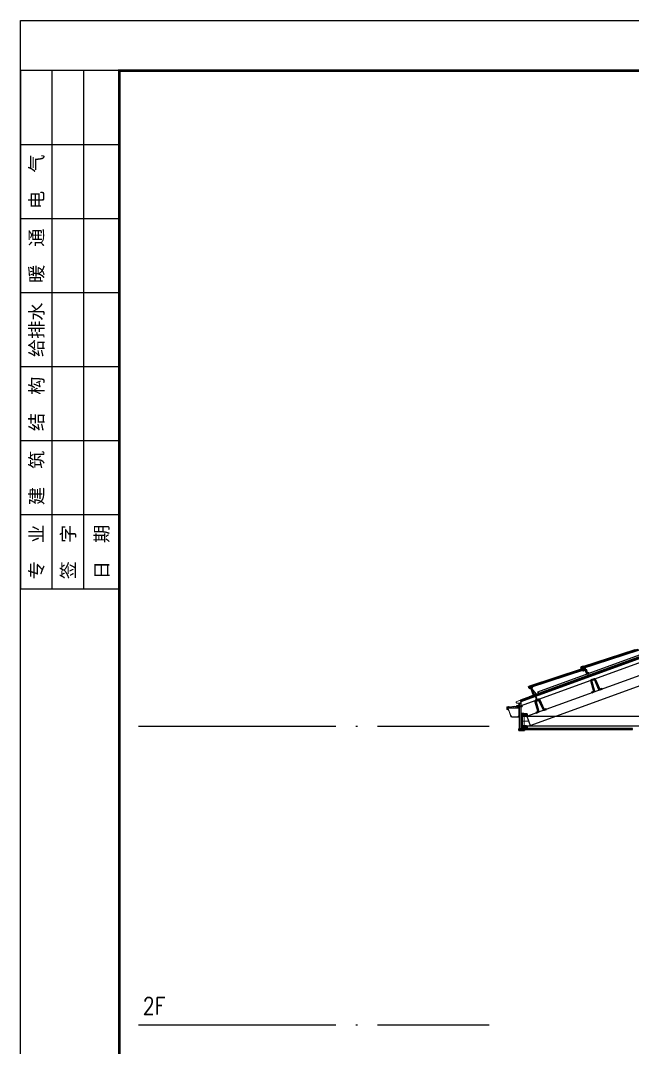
# Model space of a CAD drawing. Extents: x 278352 to 354603, y -396067 to -191104.
# Drawn here: x 324621 to 330818, y -385468 to -375067 of the extents above; entities that cross this region are included whole.
import ezdxf
from ezdxf.enums import TextEntityAlignment as Align

# ---------------------------------------------------------------- set-up
doc = ezdxf.new("R2010")
doc.units = 0
doc.header["$LTSCALE"] = 1000
doc.header["$MEASUREMENT"] = 0
for name, pattern in [('CENTER', [2, 1.25, -0.25, 0.25, -0.25]), ('CONTINUOUS0', [0]), ('DASH', [0.35, 0.25, -0.1]), ('DOTE', [2.42, 2, -0.2, 0.02, -0.2])]:
    doc.linetypes.add(name, pattern=pattern)
for name, color, linetype in [('004_THIN', 6, 'CONTINUOUS0'), ('10', 2, 'Continuous'), ('3中心线层', 1, 'CENTER'), ('cj', 105, 'Continuous'), ('COLUMN', 40, 'Continuous'), ('DIM_ELEV', 3, 'Continuous'), ('DOTE', 1, 'DOTE'), ('H_外墙板挂件', 3, 'Continuous'), ('H_柱', 2, 'Continuous'), ('PUB_DIM', 3, 'Continuous'), ('图框', 4, 'Continuous')]:
    doc.layers.add(name, color=color, linetype=linetype)
for name, color, linetype, lineweight in [('AM_0N', 7, 'Continuous', 50), ('MJ', 3, 'Continuous', 25), ('辅助件', 4, 'Continuous', 5)]:
    doc.layers.add(name, color=color, linetype=linetype, lineweight=lineweight)
doc.layers.add('PW_', color=7, linetype='Continuous', plot=False)
doc.styles.add('_TCH_DIM', font='SIMPLEX', dxfattribs={"bigfont": 'GBCBIG'})
doc.styles.add('BS', font='', dxfattribs={"width": 0.9})
doc.styles.get('BS').set_extended_font_data('NSimSun')

# ---------------------------------------------------------------- blocks, each defined once
blk = doc.blocks.new('rty')
for p, q in [((40079, 16873), (40080, 16881)), ((40081, 16882), (40085, 16881)), ((40083, 16877), (40083, 16878)), ((40084, 16879), (40085, 16878)), ((40086, 16880), (40086, 16879)), ((40090, 16889), (40090, 16882)), ((40090, 16882), (40090, 16877)), ((40097, 16891), (40091, 16890)), ((40093, 16887), (40097, 16888)), ((40093, 16882), (40093, 16887)), ((40093, 16878), (40093, 16882)), ((40098, 16889), (40098, 16890)), ((40099, 16884), (40100, 16877)), ((40101, 16884), (40102, 16877)), ((40119, 16887), (40121, 16877)), ((40121, 16887), (40123, 16877)), ((40137, 16889), (40139, 16878)), ((40139, 16889), (40141, 16878)), ((40165, 16890), (40165, 16877)), ((40167, 16889), (40167, 16877)), ((40186, 16890), (40178, 16877)), ((40187, 16887), (40182, 16878)), ((40200, 16890), (40187, 16890)), ((40200, 16887), (40188, 16887)), ((40193, 16877), (40193, 16881)), ((40194, 16882), (40195, 16882)), ((40196, 16873), (40196, 16881))]:
    blk.add_line(p, q)
at = {"color": 8, "linetype": 'DASH'}
for p, q in [((40179, 16893), (40203, 16891)), ((40181, 16898), (40203, 16896))]:
    blk.add_line(p, q, dxfattribs=at)
for points in [[(40200, 16901), (40183, 16901, 0.284378), (40182, 16900), (40178, 16890, -0.323364), (40176, 16890), (40153, 16893, 0.070245), (40153, 16893), (40093, 16885)], [(40200, 16899), (40184, 16899, 0.284378), (40184, 16898), (40179, 16888, -0.323364), (40178, 16888), (40153, 16891, 0.070245), (40153, 16891), (40093, 16883)], [(40200, 16906), (40200, 16851, 0.414214), (40201, 16850), (40202, 16850, 0.414214), (40203, 16851), (40203, 16908, 0.414214), (40202, 16909), (40194, 16909, 0.414214), (40194, 16909), (40194, 16905, 0.414214), (40194, 16905), (40196, 16905, 0.414214), (40196, 16905), (40196, 16906, -0.414214), (40196, 16906), (40200, 16906, -0.414214), (40200, 16906)]]:
    blk.add_lwpolyline(points, format="xyb")
for centre, radius, start, end in [((40080, 16873), 1, 175, 274.0145), ((40081, 16881), 1, 85, 175), ((40139, 16163), 712, 85.523, 94.7642), ((40084, 16878), 1, 85, 175), ((40084, 16876), 1, 175, 274.4782), ((40139, 16163), 715, 94.0428, 94.4782), ((40085, 16880), 1, 355, 85), ((40085, 16879), 1, 265, 355), ((40089, 16877), 1, 274.0428, 355), ((40091, 16889), 1, 95.6143, 184.5412), ((40089, 16882), 1, 355, 4.5412), ((40092, 16882), 1, 355, 4.5412), ((40095, 16878), 2, 175, 273.5447), ((40139, 16163), 715, 87.0102, 93.5447), ((40097, 16890), 1, 5.9123, 95.6143), ((40097, 16889), 1, 275.6143, 5.9123), ((40177, 16878), 1, 267.0102, 327.282), ((40183, 16877), 1, 149.3971, 266.5234), ((40139, 16163), 715, 85.7816, 86.5234), ((40187, 16889), 1, 90, 147.282), ((40188, 16886), 1, 90, 149.3971), ((40192, 16877), 1, 265.7816, 0), ((40194, 16881), 1, 90, 180), ((40195, 16881), 1, 0, 90), ((40195, 16873), 1, 264.7738, 0)]:
    blk.add_arc(centre, radius, start, end)
blk = doc.blocks.new('457')
blk.add_lwpolyline([(39872, 16818), (39872, 16815, 0.414214), (39873, 16814), (39874, 16814, 0.414214), (39875, 16815), (39875, 16818, 0.414214), (39871, 16822), (39864, 16822, 0.414214), (39860, 16818), (39860, 16796, 0.414214), (39861, 16795), (39866, 16795, -0.311217), (39880, 16785), (39902, 16726, 0.311217), (39912, 16720), (39985, 16720, 0.414214), (39986, 16721), (39986, 16818, 0.414214), (39982, 16822), (39979, 16822, 0.414214), (39975, 16818), (39975, 16815, 0.414214), (39976, 16814), (39977, 16814, 0.414214), (39978, 16815), (39978, 16818, -0.414214), (39979, 16819), (39982, 16819, -0.414214), (39983, 16818), (39983, 16738, -0.414214), (39968, 16723), (39921, 16723, -0.311217), (39902, 16736), (39879, 16797, 0.311217), (39877, 16798), (39864, 16798, -0.414214), (39863, 16799), (39863, 16818, -0.414214), (39864, 16819), (39871, 16819, -0.414214), (39872, 16818)], format="xyb")
blk = doc.blocks.new('eyewy')
at = {"color": 8}
for p, q in [((-709, 1230), (-709, 1231)), ((-709, 1182), (-709, 1181)), ((-705, 1230), (-705, 1231)), ((-705, 1182), (-705, 1181)), ((-627, 1226), (-661, 1226)), ((-583, 1230), (-583, 1231)), ((-583, 1182), (-583, 1181)), ((-579, 1230), (-579, 1231)), ((-579, 1182), (-579, 1181))]:
    blk.add_line(p, q, dxfattribs=at)
at = {"color": 4, "lineweight": 40}
blk.add_line((-682, 1230), (-675, 1230), dxfattribs=at)
blk.add_lwpolyline([(-675, 1230), (-675, 1229), (-694, 1229, 0.414214), (-695, 1228), (-695, 1183, -0.414214), (-697, 1181), (-717, 1181, -0.414214), (-719, 1183), (-719, 1229, -0.414214), (-717, 1231), (-571, 1231, -0.414214), (-569, 1229), (-569, 1183, -0.414214), (-571, 1181), (-591, 1181, -0.414214), (-593, 1183), (-593, 1228, 0.414214), (-594, 1229), (-613, 1229), (-613, 1230), (-571, 1230, -0.414214), (-570, 1229), (-570, 1183, -0.414214), (-571, 1182), (-591, 1182, -0.414214), (-592, 1183), (-592, 1228, 0.396607), (-594, 1230), (-717, 1230, 0.414214), (-718, 1229), (-718, 1183, 0.414214), (-717, 1182), (-697, 1182, 0.414214), (-696, 1183), (-696, 1228, -0.414214), (-694, 1230), (-675, 1230)], format="xyb", dxfattribs=at)
at = {"color": 8}
for centre, radius, start, end in [((-675, 1228), 2, 57.875, 90), ((-661, 1250), 24.1, 237.875, 270), ((-627, 1250), 24.1, 270, 302.125), ((-613, 1228), 2, 90, 122.125)]:
    blk.add_arc(centre, radius, start, end, dxfattribs=at)
at = {"layer": '3中心线层', "color": 8, "linetype": 'ByBlock'}
blk.add_line((-685, 1229), (-685, 1231), dxfattribs=at)
at = {"layer": '3中心线层', "color": 8}
blk.add_line((-603, 1229), (-603, 1231), dxfattribs=at)
at = {"layer": 'PW_', "color": 8, "linetype": 'DOTE', "lineweight": 5}
for p, q in [((-564, 1206), (-724, 1206)), ((-644, 1241), (-644, 1171))]:
    blk.add_line(p, q, dxfattribs=at)
at = {"layer": 'PW_', "color": 8, "linetype": 'DASH', "lineweight": 5}
for p, q in [((-717, 1231), (-719, 1231)), ((-719, 1229), (-719, 1231)), ((-571, 1231), (-569, 1231)), ((-569, 1229), (-569, 1231))]:
    blk.add_line(p, q, dxfattribs=at)
at = {"layer": 'PW_', "color": 8}
for p, q in [((-719, 1183), (-719, 1181)), ((-717, 1181), (-719, 1181)), ((-697, 1181), (-695, 1181)), ((-695, 1183), (-695, 1181)), ((-593, 1183), (-593, 1181)), ((-591, 1181), (-593, 1181))]:
    blk.add_line(p, q, dxfattribs=at)
at = {"layer": 'PW_', "color": 4, "linetype": 'DASH', "lineweight": 5}
for p in [(-571, 1181), (-569, 1183)]:
    blk.add_line(p, (-569, 1181), dxfattribs=at)
blk = doc.blocks.new('A$C26F703EA')
at = {"layer": 'H_外墙板挂件', "ltscale": 0.05}
for p, q in [((1, 4), (0, 1)), ((0, 1), (0, 1)), ((0, 1), (1, 0)), ((2, 5), (1, 0)), ((2, 5), (1, 0)), ((2, 5), (1, 4)), ((1, 4), (1, 4)), ((2, 1), (1, 0)), ((1, 0), (1, 0)), ((2, 5), (2, 5)), ((2, 5), (3, 4)), ((3, 4), (2, 1))]:
    blk.add_line(p, q, dxfattribs=at)
blk = doc.blocks.new('A$C70195DA5')
at = {"layer": 'H_外墙板挂件', "ltscale": 0.05}
for p, q in [((1, 3), (0, 1)), ((1, 0), (0, 1)), ((1, 3), (1, 0)), ((1, 3), (1, 0)), ((1, 3), (1, 3)), ((1, 3), (1, 1)), ((1, 0), (1, 1)), ((1, 0), (1, 0))]:
    blk.add_line(p, q, dxfattribs=at)
blk = doc.blocks.new('A$C333570CE')
at = {"layer": 'H_外墙板挂件', "ltscale": 0.05}
for p, q in [((2, 4), (0, 3)), ((0, 3), (0, 2)), ((2, 1), (0, 2)), ((5, 4), (2, 4)), ((5, 1), (2, 1)), ((6, 5), (5, 4)), ((6, 5), (5, 4)), ((6, 5), (5, 4)), ((5, 4), (5, 4)), ((6, 2), (5, 1)), ((6, 1), (5, 1)), ((6, 5), (6, 5)), ((6, 5), (6, 4)), ((7, 4), (6, 4)), ((7, 4), (6, 3)), ((6, 4), (6, 3)), ((7, 2), (6, 0)), ((7, 2), (6, 0)), ((6, 2), (6, 1)), ((7, 1), (6, 0)), ((6, 1), (6, 0)), ((6, 0), (6, 0)), ((7, 5), (7, 3)), ((7, 5), (7, 5)), ((7, 5), (7, 4)), ((7, 5), (8, 4)), ((7, 5), (7, 3)), ((8, 4), (7, 1))]:
    blk.add_line(p, q, dxfattribs=at)
for points, knots in [([(6, 2), (6, 2), (6, 2), (7, 3), (7, 3), (6, 4), (5, 3), (6, 4), (5, 4), (4, 4), (2, 3), (1, 3), (0, 3)], [0.251426, 0.251426, 0.251426, 0.251426, 0.386576, 1.462883, 2.152932, 2.576113, 3.021688, 3.530717, 3.997852, 4.352983, 5.175081, 7.347653, 7.347653, 7.347653, 7.347653]), ([(2, 4), (2, 4), (1, 4), (1, 3), (0, 3), (0, 3)], [0, 0, 0, 0, 0.691669, 1.347057, 2.392797, 2.392797, 2.392797, 2.392797])]:
    blk.add_open_spline(points, degree=3, knots=knots, dxfattribs=at)
blk = doc.blocks.new('ST5.5x70')
at = {"layer": 'H_外墙板挂件', "ltscale": 0.05}
for p, q in [((-2, 2), (0, 2)), ((3, 4), (0, 4)), ((0, -4), (0, 4)), ((0, -4), (0, 4)), ((0, 4), (0, 4)), ((0, 2), (0, -2)), ((0, 2), (0, -2)), ((3, 2), (0, 2)), ((3, 0), (0, 0)), ((3, 2), (3, 2)), ((4, 3), (4, 3)), ((4, -3), (4, 3)), ((4, -1), (4, 1)), ((-3, -2), (-2, -2)), ((-1, -2), (0, -2)), ((3, -2), (0, -2)), ((3, -4), (0, -4)), ((0, -4), (0, -4)), ((3, -2), (3, -2)), ((4, -3), (4, -3))]:
    blk.add_line(p, q, dxfattribs=at)
for centre, radius, start, end in [((3, 3), 0.9, 0, 90), ((3, 3), 0.9, 270, 0), ((2, 1), 1.58, 357.4198, 64.5078), ((2, -1), 1.58, 295.4922, 2.5802), ((3, -3), 0.9, 0, 90), ((3, -3), 0.9, 270, 0)]:
    blk.add_arc(centre, radius, start, end, dxfattribs=at)
at = {"layer": 'PUB_DIM', "color": 8, "linetype": 'DOTE', "ltscale": 0.05}
blk.add_line((4, 0), (-71, 0), dxfattribs=at)
at = {"color": 5, "linetype": 'ByBlock'}
blk.add_blockref('A$C333570CE', (-70, -3), dxfattribs=at)
at = {"layer": '004_THIN', "color": 0}
for p in [(-63, -3), (-61, -3), (-60, -3), (-58, -3), (-56, -3), (-55, -3), (-53, -3), (-51, -3), (-50, -3), (-48, -3), (-46, -3), (-45, -3), (-43, -3), (-41, -3), (-40, -3), (-38, -3)]:
    blk.add_blockref('A$C26F703EA', p, dxfattribs=at)
at = {"layer": 'H_外墙板挂件', "ltscale": 0.05}
for name, p in [('A$C26F703EA', (-36, -3)), ('A$C26F703EA', (-35, -3)), ('A$C26F703EA', (-33, -3)), ('A$C26F703EA', (-31, -3)), ('A$C26F703EA', (-30, -3)), ('A$C26F703EA', (-28, -3)), ('A$C26F703EA', (-26, -3)), ('A$C26F703EA', (-25, -3)), ('A$C26F703EA', (-23, -3)), ('A$C26F703EA', (-21, -3)), ('A$C26F703EA', (-19, -3)), ('A$C26F703EA', (-18, -3)), ('A$C26F703EA', (-16, -3)), ('A$C26F703EA', (-14, -3)), ('A$C26F703EA', (-13, -3)), ('A$C26F703EA', (-11, -3)), ('A$C26F703EA', (-9, -3)), ('A$C26F703EA', (-8, -3)), ('A$C26F703EA', (-6, -3)), ('A$C26F703EA', (-4, -3)), ('A$C70195DA5', (-2, -3))]:
    blk.add_blockref(name, p, dxfattribs=at)
blk = doc.blocks.new('st5.5x19')
at = {"layer": 'H_外墙板挂件', "ltscale": 0.05}
for p, q in [((2, 2), (0, 0)), ((0, 0), (0, 0)), ((4, 2), (2, 2)), ((5, 3), (4, 1)), ((5, 3), (4, 2)), ((5, 3), (4, 1)), ((4, 2), (4, 1)), ((5, 3), (5, 3)), ((5, 3), (5, 2)), ((6, 2), (5, 2)), ((6, 2), (5, 1)), ((5, 2), (5, 1)), ((6, 3), (6, 1)), ((6, 3), (6, 3)), ((6, 3), (6, 2)), ((6, 3), (7, 2)), ((6, 3), (6, 1)), ((7, 2), (6, -2)), ((7, 2), (6, -2)), ((8, 3), (7, -3)), ((8, 3), (7, 2)), ((8, 3), (7, -3)), ((7, 2), (7, 2)), ((8, 2), (7, -2)), ((8, 3), (8, 3)), ((8, 3), (8, 2)), ((10, 3), (8, -3)), ((8, 3), (8, 2)), ((10, 3), (8, -3)), ((9, 2), (8, 2)), ((9, 2), (8, -2)), ((10, 3), (9, 2)), ((10, 2), (9, -2)), ((10, 3), (10, 3)), ((10, 3), (10, 2)), ((11, 3), (10, -3)), ((10, 3), (10, 2)), ((11, 3), (10, -3)), ((11, 2), (10, 2)), ((11, 2), (10, -2)), ((11, 3), (11, 3)), ((11, 3), (11, 2)), ((11, 3), (12, 2)), ((12, 2), (11, -2)), ((12, 2), (11, -2)), ((13, 3), (12, -3)), ((13, 3), (12, 2)), ((13, 3), (12, -3)), ((12, 2), (12, 2)), ((15, 3), (13, -3)), ((13, 3), (13, 3)), ((13, 3), (14, 2)), ((15, 3), (13, -3)), ((14, 2), (13, -2)), ((14, 2), (13, -2)), ((15, 3), (14, 2)), ((14, 2), (14, 2)), ((15, 2), (14, -2)), ((16, 3), (15, -3)), ((16, 3), (15, -3)), ((15, 3), (15, 3)), ((15, 3), (15, 2)), ((16, 2), (15, 2)), ((16, 2), (15, -2)), ((16, 2), (15, -2)), ((16, 3), (16, 3)), ((16, 3), (16, 2)), ((16, 3), (17, 2)), ((17, 2), (16, -2)), ((17, 0), (16, -2)), ((19, 2), (17, 2)), ((17, 0), (17, -3)), ((17, 0), (17, -3)), ((17, 0), (18, -2)), ((22, 4), (19, 4)), ((19, -4), (19, 4)), ((19, -4), (19, 4)), ((19, 4), (19, 4)), ((19, 2), (19, -2)), ((19, 2), (19, -2)), ((22, 2), (19, 2)), ((22, 0), (19, 0)), ((22, 3), (22, 3)), ((22, -3), (22, 3)), ((22, 2), (22, 2)), ((22, -1), (22, 1)), ((2, -2), (0, 0)), ((4, -2), (2, -2)), ((5, 0), (4, -2)), ((5, -2), (4, -2)), ((5, 0), (5, -3)), ((5, 0), (5, -3)), ((5, 0), (5, -2)), ((6, -2), (5, -3)), ((5, -2), (5, -3)), ((5, -3), (5, -3)), ((6, -2), (6, -2)), ((6, -2), (7, -3)), ((8, -2), (7, -2)), ((7, -2), (7, -3)), ((7, -3), (7, -3)), ((9, -2), (8, -3)), ((8, -2), (8, -3)), ((8, -3), (8, -3)), ((10, -2), (9, -2)), ((11, -2), (10, -3)), ((10, -2), (10, -3)), ((10, -3), (10, -3)), ((11, -2), (12, -3)), ((11, -2), (11, -2)), ((13, -2), (12, -3)), ((12, -3), (12, -3)), ((13, -2), (13, -2)), ((14, -2), (13, -3)), ((13, -2), (13, -3)), ((13, -3), (13, -3)), ((15, -2), (14, -2)), ((16, -2), (15, -3)), ((15, -2), (15, -3)), ((15, -3), (15, -3)), ((16, -2), (16, -2)), ((17, -3), (16, -2)), ((17, 0), (17, 0)), ((17, -3), (18, -2)), ((17, -3), (17, -3)), ((19, -2), (18, -2)), ((22, -2), (19, -2)), ((22, -4), (19, -4)), ((19, -4), (19, -4)), ((22, -2), (22, -2)), ((22, -3), (22, -3))]:
    blk.add_line(p, q, dxfattribs=at)
for centre, radius, start, end in [((22, 3), 0.9, 0, 90), ((22, 3), 0.9, 270, 0), ((21, 1), 1.58, 357.4198, 64.5078), ((21, -1), 1.58, 295.4922, 2.5802), ((22, -3), 0.9, 0, 90), ((22, -3), 0.9, 270, 0)]:
    blk.add_arc(centre, radius, start, end, dxfattribs=at)
for points, knots in [([(2, 2), (2, 1), (1, 1), (1, 0), (0, 0), (0, 0)], [0, 0, 0, 0, 0.691669, 1.347057, 2.392797, 2.392797, 2.392797, 2.392797]), ([(5, 0), (5, 0), (5, -1), (6, 0), (5, 1), (5, 1), (4, 0), (5, 1), (4, 1), (3, 1), (2, 0), (1, 0), (0, 0)], [0.251426, 0.251426, 0.251426, 0.251426, 0.386576, 1.462883, 2.152932, 2.576113, 3.021688, 3.530717, 3.997852, 4.352983, 5.175081, 7.347653, 7.347653, 7.347653, 7.347653])]:
    blk.add_open_spline(points, degree=3, knots=knots, dxfattribs=at)
at = {"layer": 'PUB_DIM', "color": 8, "linetype": 'DOTE', "ltscale": 0.05}
blk.add_line((26, 0), (-3, 0), dxfattribs=at)
blk = doc.blocks.new('ST5.5x50')
at = {"layer": 'H_外墙板挂件', "ltscale": 0.05}
for p, q in [((2, 2), (0, 0)), ((0, 0), (0, 0)), ((5, 2), (2, 2)), ((6, 3), (5, 1)), ((6, 3), (5, 2)), ((6, 3), (5, 1)), ((5, 2), (5, 1)), ((6, 3), (6, 3)), ((6, 3), (6, 2)), ((7, 2), (6, 2)), ((6, 2), (6, 1)), ((7, 3), (7, 1)), ((7, 3), (7, 3)), ((7, 3), (7, 2)), ((7, 3), (8, 2)), ((7, 3), (7, 1)), ((8, 2), (7, -2)), ((7, 2), (7, 1)), ((48, 2), (50, 2)), ((53, 4), (50, 4)), ((50, -4), (50, 4)), ((50, -4), (50, 4)), ((50, 4), (50, 4)), ((50, 2), (50, -2)), ((50, 2), (50, -2)), ((53, 2), (50, 2)), ((53, 0), (50, 0)), ((53, 2), (53, 2)), ((54, 3), (54, 3)), ((54, -3), (54, 3)), ((54, -1), (54, 1)), ((2, -2), (0, 0)), ((5, -2), (2, -2)), ((6, 0), (5, -2)), ((6, -2), (5, -2)), ((7, 0), (6, -3)), ((7, 0), (6, -3)), ((6, 0), (6, -2)), ((7, -2), (6, -3)), ((6, -2), (6, -3)), ((6, -3), (6, -3)), ((47, -2), (48, -2)), ((49, -2), (50, -2)), ((53, -2), (50, -2)), ((53, -4), (50, -4)), ((50, -4), (50, -4)), ((53, -2), (53, -2)), ((54, -3), (54, -3))]:
    blk.add_line(p, q, dxfattribs=at)
for centre, radius, start, end in [((53, 3), 0.9, 0, 90), ((53, 3), 0.9, 270, 0), ((52, 1), 1.58, 357.4198, 64.5078), ((52, -1), 1.58, 295.4922, 2.5802), ((53, -3), 0.9, 0, 90), ((53, -3), 0.9, 270, 0)]:
    blk.add_arc(centre, radius, start, end, dxfattribs=at)
for points, knots in [([(2, 2), (2, 1), (1, 1), (1, 0), (0, 0), (0, 0)], [0, 0, 0, 0, 0.691669, 1.347057, 2.392797, 2.392797, 2.392797, 2.392797]), ([(6, 0), (6, 0), (6, -1), (7, 0), (7, 1), (6, 1), (6, 0), (6, 1), (5, 1), (4, 1), (2, 0), (1, 0), (0, 0)], [0.251426, 0.251426, 0.251426, 0.251426, 0.386576, 1.462883, 2.152932, 2.576113, 3.021688, 3.530717, 3.997852, 4.352983, 5.175081, 7.347653, 7.347653, 7.347653, 7.347653])]:
    blk.add_open_spline(points, degree=3, knots=knots, dxfattribs=at)
at = {"layer": 'PUB_DIM', "color": 8, "linetype": 'DOTE', "ltscale": 0.05}
blk.add_line((54, 0), (0, 0), dxfattribs=at)
at = {"layer": '004_THIN', "color": 0}
for p in [(7, -3), (9, -3), (10, -3), (12, -3), (14, -3), (15, -3), (17, -3), (19, -3), (20, -3), (22, -3), (24, -3), (25, -3), (27, -3)]:
    blk.add_blockref('A$C26F703EA', p, dxfattribs=at)
at = {"layer": 'H_外墙板挂件', "ltscale": 0.05}
for name, p in [('A$C26F703EA', (29, -3)), ('A$C26F703EA', (31, -3)), ('A$C26F703EA', (32, -3)), ('A$C26F703EA', (34, -3)), ('A$C26F703EA', (36, -3)), ('A$C26F703EA', (37, -3)), ('A$C26F703EA', (39, -3)), ('A$C26F703EA', (41, -3)), ('A$C26F703EA', (42, -3)), ('A$C26F703EA', (44, -3)), ('A$C26F703EA', (46, -3)), ('A$C70195DA5', (48, -3))]:
    blk.add_blockref(name, p, dxfattribs=at)
blk = doc.blocks.new('A2图框')
for p, q in [((20, 409.85), (0, 409.85)), ((0, 409.85), (0, 304.85)), ((6.4, 304.85), (6.4, 409.85)), ((12.8, 304.85), (12.8, 409.85)), ((20, 394.85), (0, 394.85)), ((20, 379.85), (0, 379.85)), ((20, 364.85), (0, 364.85)), ((20, 349.85), (0, 349.85)), ((20, 334.85), (0, 334.85)), ((20, 319.85), (0, 319.85)), ((20, 304.85), (0, 304.85))]:
    blk.add_line(p, q)
blk.add_lwpolyline([(0, 420), (594, 420), (594, 0), (0, 0)], close=True)
at = {"const_width": 0.5}
blk.add_lwpolyline([(583.95, 409.85), (20, 409.85), (20, 10.05), (583.95, 10.05), (583.95, 409.85)], dxfattribs=at)
at = {"style": 'BS'}
for s, p in [('电  气', (3.2, 387.35)), ('暖  通', (3.2, 372.35)), ('给排水', (3.2, 357.35)), ('结  构', (3.2, 342.35)), ('建  筑', (3.2, 327.35)), ('专  业', (3.2, 312.35)), ('签  字', (9.6, 312.35)), ('日  期', (16.4, 312.35))]:
    blk.add_text(s, height=2.7, rotation=90, dxfattribs=at).set_placement(p, align=Align.MIDDLE)

msp = doc.modelspace()

# ---------------------------------------------------------------- linework, layer by layer
for p, q in [((336368, -379517), (329867, -381883)), ((329842, -381889), (329820, -381896)), ((329831, -381893), (329832, -381894))]:
    msp.add_line(p, q)
for points in [[(336371, -379517), (329684, -381951), (329685, -381954), (336383, -379517)], [(336371, -379517), (329868, -381884), (329861, -381865), (336364, -379498)]]:
    msp.add_lwpolyline(points)
at = {"color": 0, "lineweight": 40}
msp.add_lwpolyline([(330320, -381633, -0.414214), (330320, -381633), (330318, -381628, 0.414214), (330318, -381628), (330304, -381633, -0.414214), (330304, -381632), (330299, -381618, -0.414214), (330299, -381618), (330306, -381616, -0.225213), (330307, -381616, 0.272805), (330307, -381616), (330314, -381614, 0.229716), (330317, -381611), (330317, -381609), (330316, -381609), (330316, -381610, -0.229716), (330314, -381612), (330298, -381617, 0.414214), (330297, -381617), (330303, -381634, 0.414214), (330303, -381634), (330317, -381630, -0.414214), (330317, -381630), (330318, -381633, -0.414214), (330318, -381633), (330314, -381635, 0.414214), (330314, -381635), (330314, -381636, 0.414214), (330314, -381636), (330339, -381628, 0.414214), (330340, -381628), (330339, -381627, 0.414214), (330339, -381627), (330328, -381630, 0.198912), (330328, -381630), (330328, -381631, -0.414214), (330327, -381631), (330327, -381631, 0.198912), (330327, -381631)], format="xyb", close=True, dxfattribs=at)
msp.add_lwpolyline([(329821, -381898), (329843, -381890), (329841, -381886), (329800, -381831), (329799, -381829), (329802, -381828), (329799, -381819), (329788, -381823), (329800, -381854, -0.121948), (329814, -381878), (329821, -381898)], format="xyb")
msp.add_lwpolyline([(329671, -381995), (329674, -381988), (329674, -381983), (329689, -381983), (329689, -382087), (329718, -382087), (329718, -382086), (329690, -382086), (329690, -381982), (329673, -381982), (329673, -381988), (329670, -381995)], close=True)
at = {"layer": '004_THIN', "color": 4}
for p, q in [((329690, -381963), (336370, -379532)), ((336378, -379572), (329690, -382006)), ((329690, -382006), (329690, -381963))]:
    msp.add_line(p, q, dxfattribs=at)
at = {"layer": '004_THIN', "color": 0, "lineweight": 30}
for points in [[(330845, -381443), (330316, -381616), (330315, -381613), (330844, -381440)], [(330312, -381637), (329781, -381811), (329780, -381808), (330311, -381634)]]:
    msp.add_lwpolyline(points, close=True, dxfattribs=at)
at = {"layer": '10', "lineweight": 35}
msp.add_lwpolyline([(330316, -381654), (330315, -381649), (330341, -381640, -0.406821), (330344, -381641), (330359, -381682, 0.414214), (330360, -381682), (330371, -381678, 0.303937), (330371, -381677), (330371, -381674), (330373, -381674), (330372, -381677, -0.303937), (330371, -381679), (330360, -381683, -0.414214), (330358, -381682), (330343, -381642, 0.406821), (330342, -381641), (330317, -381649, 0.373885), (330316, -381651), (330317, -381654), (330316, -381654)], format="xyb", dxfattribs=at)
for points in [[(330430, -381861, -0.391069), (330428, -381865), (330407, -381873), (330406, -381871), (330428, -381864, 0.391069), (330429, -381862), (330398, -381751, -0.391069), (330400, -381748), (330432, -381736, -0.391069), (330436, -381737), (330484, -381842, 0.391069), (330486, -381843), (330507, -381835), (330507, -381836), (330486, -381844, -0.391069), (330482, -381842), (330435, -381738, 0.391069), (330433, -381737), (330400, -381749, 0.391069), (330399, -381751)], [(329866, -382067, -0.391069), (329864, -382070), (329843, -382078), (329843, -382077), (329864, -382069, 0.391069), (329865, -382067), (329834, -381956, -0.391069), (329836, -381953), (329868, -381941, -0.391069), (329872, -381943), (329920, -382047, 0.391069), (329922, -382048), (329943, -382040), (329944, -382041), (329922, -382049, -0.391069), (329919, -382048), (329871, -381943, 0.391069), (329869, -381942), (329837, -381954, 0.391069), (329836, -381956)]]:
    msp.add_lwpolyline(points, format="xyb", close=True, dxfattribs=at)
at = {"layer": 'AM_0N', "color": 0, "linetype": 'Continuous', "lineweight": 18}
msp.add_lwpolyline([(329646, -381964), (329770, -381919, 0.201098), (329772, -381918), (329773, -381914, -0.200821), (329774, -381914), (329808, -381902, -0.197008), (329808, -381902), (329812, -381903, 0.196712), (329814, -381904), (329845, -381892, 0.414213), (329847, -381889), (329846, -381887), (329845, -381887), (329846, -381890, -0.387669), (329845, -381891), (329813, -381902, -0.197006), (329813, -381902), (329809, -381901, 0.197008), (329807, -381900), (329774, -381913, 0.200817), (329772, -381914), (329771, -381918, -0.200815), (329770, -381918), (329646, -381963, 0.785536), (329648, -381981), (329663, -381982, -0.291581), (329665, -381983), (329669, -381996, 0.57735), (329672, -381996), (329674, -381994), (329673, -381993), (329671, -381996, -0.57735), (329670, -381995), (329666, -381983, 0.291581), (329663, -381981), (329648, -381980, -0.809766)], format="xyb", close=True, dxfattribs=at)
at = {"layer": 'cj'}
msp.add_lwpolyline([(331616, -381263), (329689, -381964), (329685, -381954), (336383, -379517)], dxfattribs=at)
for points in [[(330871, -381435), (330874, -381446), (330304, -381633), (330301, -381621)], [(330343, -381640), (329774, -381826), (329770, -381814), (330340, -381628)], [(329689, -381983), (329689, -382247), (329674, -382247), (329674, -381983)], [(330818, -382237), (329698, -382237), (329698, -382247), (330818, -382247)]]:
    msp.add_lwpolyline(points, close=True, dxfattribs=at)
at = {"layer": 'COLUMN'}
for p, q in [((329749, -382113), (336399, -379692)), ((329783, -382207), (336416, -379792)), ((329699, -382213), (329699, -382113)), ((329699, -382113), (349480, -382113)), ((329749, -382113), (329783, -382207)), ((349480, -382213), (329699, -382213))]:
    msp.add_line(p, q, dxfattribs=at)
at = {"layer": 'DOTE'}
for p, q in [((325815, -382213), (329367, -382213)), ((325815, -385238), (329367, -385238))]:
    msp.add_line(p, q, dxfattribs=at)
at = {"layer": 'MJ'}
for points in [[(329766, -381812), (329779, -381807, -0.414214), (329779, -381807), (329781, -381811, -0.414214), (329780, -381811), (329780, -381811, -0.414214), (329779, -381811), (329779, -381809, 0.414214), (329778, -381809), (329767, -381813, 0.414214), (329767, -381813), (329774, -381832, 0.414214), (329774, -381832), (329788, -381827, 0.414214), (329788, -381826), (329787, -381824, 0.414214), (329786, -381824), (329782, -381825, -0.414214), (329782, -381825), (329781, -381824, -0.414214), (329782, -381824), (329800, -381817, -0.414214), (329800, -381818), (329804, -381828, -0.414214), (329804, -381829), (329800, -381830, -0.414214), (329800, -381830), (329799, -381829, -0.414214), (329800, -381829), (329803, -381828, 0.414214), (329803, -381828), (329800, -381819, 0.414214), (329799, -381819), (329788, -381823, 0.414214), (329788, -381823), (329816, -381900, 0.414214), (329816, -381900), (329843, -381891, -0.414214), (329843, -381891), (329843, -381891, -0.414214), (329843, -381892), (329815, -381902, -0.414214), (329815, -381902), (329788, -381828, 0.414214), (329788, -381828), (329773, -381833, -0.414214), (329773, -381833), (329765, -381813, -0.414214)], [(329694, -382216, 0.131652), (329694, -382216), (329694, -382217, -0.267949), (329694, -382217), (329694, -382218, 0.131652), (329694, -382218), (329694, -382241, -0.043445), (329694, -382241), (329693, -382246, -0.364214), (329692, -382247), (329683, -382247, -0.414214), (329683, -382246), (329683, -382246, 0.162278), (329683, -382246), (329682, -382246, -0.333333), (329682, -382245), (329683, -382245, 0.333333), (329683, -382245), (329682, -382244, -0.333333), (329682, -382244), (329683, -382244, 0.333333), (329683, -382244), (329682, -382243, -0.333333), (329682, -382243), (329683, -382243, 0.333333), (329683, -382242), (329682, -382242, -0.333333), (329682, -382242), (329683, -382241, 0.343757), (329683, -382241), (329682, -382241), (329680, -382241), (329680, -382241, 0.343757), (329680, -382241), (329680, -382242, -0.333333), (329680, -382242), (329680, -382242, 0.333333), (329680, -382243), (329680, -382243, -0.333333), (329680, -382243), (329680, -382244, 0.333333), (329680, -382244), (329680, -382244, -0.333333), (329680, -382244), (329680, -382245, 0.333333), (329680, -382245), (329680, -382245, -0.333333), (329680, -382246), (329680, -382246, 0.162278), (329680, -382246), (329680, -382249, 0.131652), (329680, -382249), (329681, -382251, -0.339454), (329681, -382251), (329680, -382252, 0.339454), (329680, -382253), (329681, -382253, 0.267949), (329681, -382253), (329681, -382253, 0.198912), (329682, -382253), (329683, -382252, 0.339454), (329683, -382251), (329682, -382250, -0.57735), (329683, -382249), (329711, -382249), (329712, -382249, -0.267949), (329712, -382249), (329713, -382249), (329719, -382249, -0.57735), (329720, -382250), (329719, -382251, 0.339454), (329719, -382252), (329721, -382253, 0.198912), (329721, -382253), (329721, -382253, 0.267949), (329721, -382253), (329722, -382253, 0.339454), (329722, -382252), (329721, -382251, -0.339454), (329721, -382251), (329722, -382249, 0.131652), (329722, -382249), (329722, -382248, 0.198912), (329722, -382248), (329722, -382247, 0.198912), (329722, -382247), (329697, -382247, -0.414214), (329696, -382246), (329696, -382207, 0.414214), (329695, -382207), (329694, -382207, 0.414214), (329694, -382207)], [(329722, -382248), (329721, -382251, 0.131652), (329721, -382251), (329721, -382251, 0.267949), (329721, -382252), (329722, -382252, -0.267949), (329723, -382253), (329723, -382257, -0.414214), (329722, -382257), (329704, -382257, -0.414214), (329704, -382257), (329704, -382255, 0.414214), (329703, -382255), (329702, -382255, 0.414214), (329702, -382255), (329702, -382255, 0.414214), (329702, -382256), (329702, -382256, -0.414214), (329703, -382256), (329703, -382257, -0.414214), (329702, -382257), (329688, -382257, -0.414214), (329688, -382257), (329688, -382256, -0.414214), (329688, -382256), (329689, -382256, 0.414214), (329689, -382255), (329689, -382255, 0.414214), (329689, -382255), (329687, -382255, 0.414214), (329687, -382255), (329687, -382257, -0.414214), (329686, -382257), (329680, -382257, -0.414214), (329680, -382257), (329680, -382253, -0.267949), (329680, -382252), (329681, -382252, 0.267949), (329681, -382251), (329681, -382251, 0.131652), (329681, -382251), (329680, -382248, 0.267949), (329679, -382248), (329679, -382248, 0.57735), (329679, -382249), (329680, -382251, -0.414214), (329680, -382251), (329679, -382252, 0.267949), (329679, -382252), (329679, -382257, -0.414214), (329678, -382257), (329668, -382257, -0.414214), (329668, -382256), (329668, -382240, -0.414214), (329668, -382239), (329670, -382239, 0.414214), (329671, -382239), (329671, -382238, 0.414214), (329670, -382238), (329667, -382238, 0.414214), (329667, -382238), (329667, -382258, 0.414214), (329667, -382258), (329723, -382258, 0.414214), (329724, -382258), (329724, -382249, 0.414214), (329723, -382248), (329723, -382248, 0.267949)]]:
    msp.add_lwpolyline(points, format="xyb", close=True, dxfattribs=at)

# ---------------------------------------------------------------- block references
at = {"color": 5, "linetype": 'ByBlock', "xscale": -1, "rotation": 290.0000000005693}
msp.add_blockref('ST5.5x70', (329831, -381893), dxfattribs=at)
at = {"layer": '004_THIN', "color": 0, "xscale": -1}
for name, p, rotation in [('ST5.5x50', (329701, -382014), 355.0000000000398), ('st5.5x19', (329708, -382105), 270)]:
    msp.add_blockref(name, p, dxfattribs=dict(at, rotation=rotation))
at = {"layer": 'H_柱', "linetype": 'ByBlock', "rotation": 90.00000000000001}
msp.add_blockref('eyewy', (330928, -381518), dxfattribs=at)
at = {"layer": '图框', "xscale": 50, "yscale": 50, "zscale": 50}
msp.add_blockref('A2图框', (324621, -396067), dxfattribs=at)
at = {"layer": '辅助件'}
for name, p in [('457', (289685, -398841)), ('rty', (289471, -398905))]:
    msp.add_blockref(name, p, dxfattribs=at)

# ---------------------------------------------------------------- texts
at = {"layer": 'DIM_ELEV', "style": '_TCH_DIM', "width": 0.8}
msp.add_text('2F', height=175, dxfattribs=at).set_placement((325859, -385135))

doc.saveas('drawing.dxf')
